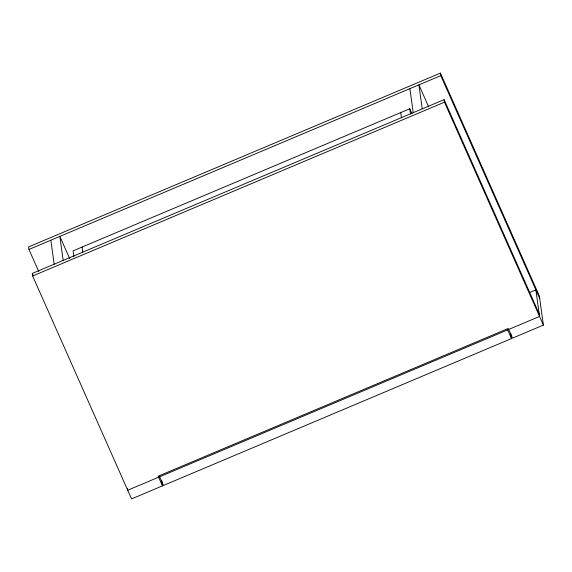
<?xml version="1.0" encoding="UTF-8"?>
<svg xmlns="http://www.w3.org/2000/svg" width="572" height="572" viewBox="0 0 572 572"><rect width="100%" height="100%" fill="white"/><g stroke="black" fill="none" stroke-linecap="round" stroke-linejoin="round"><path stroke-width="0.86" d="M539.196 313.878L444.108 99.635L32.282 273.452L32.64 275.997L131.574 498.913L162.462 485.871L158.172 476.211L508.229 328.471L512.512 338.131L543.4 325.096L539.36 296.003L440.426 73.087L28.6 246.904L28.95 249.449L38.739 271.5M28.95 249.449L440.776 75.633L440.426 73.087M411.926 113.649L409.752 108.759L73.08 250.851L73.931 256.957M32.64 275.997L444.465 102.181L444.108 99.635M529.365 292.621L535.871 289.882L539.553 316.423L127.728 490.24L127.477 488.474M510.753 333.312L511.482 338.567L163.492 485.442L159.645 476.769M440.776 75.633L539.718 298.548M444.465 102.181L543.4 325.096M428.664 106.864L418.904 84.87L422.229 108.873M507.636 329.894L511.482 338.567M69.605 258.408L59.838 236.415L63.17 260.417M32.282 273.452L33.004 275.082M409.895 88.674L413.22 112.677M409.752 108.759L410.474 113.992M400.743 112.555L401.472 117.818M161.726 480.566L162.462 485.871M82.089 247.047L82.826 252.309M50.829 240.219L54.161 264.221"/></g></svg>
